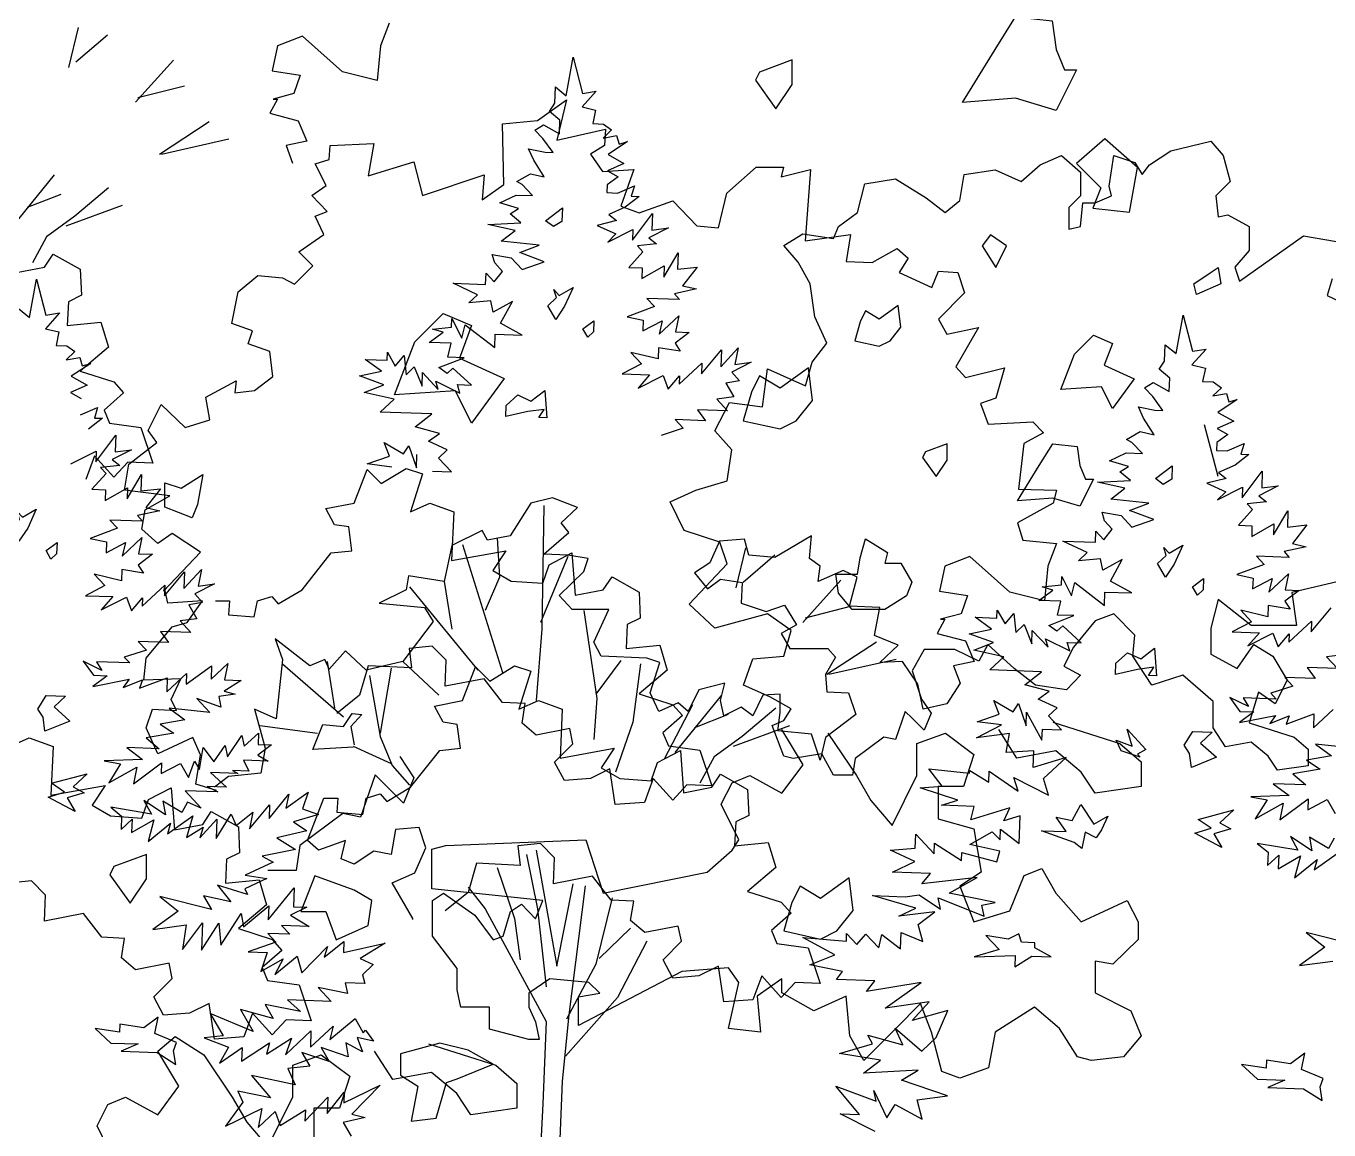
# Model space of a CAD drawing. Header units: inches. Extents: x 11.9 to 85.3, y 21.1 to 37.4.
# Drawn here: x 48.074 to 48.644, y 22.106 to 22.589 of the extents above; entities that cross this region are included whole.
import ezdxf

# ---------------------------------------------------------------- set-up
doc = ezdxf.new("R2010")
doc.units = ezdxf.units.IN
doc.header["$MEASUREMENT"] = 0
doc.layers.add('CAY', color=94, linetype='Continuous')
doc.layers.add('CAY-3', color=61, linetype='Continuous')

# ---------------------------------------------------------------- blocks, each defined once
blk = doc.blocks.new('A$C76451831')
at = {"layer": 'CAY'}
for p, q in [((5943, 1269.4), (5949.7, 1306.8)), ((5949.7, 1306.8), (5958.9, 1271.5)), ((5931.9, 1262.1), (5932.4, 1277.9)), ((5932.4, 1277.9), (5943, 1269.4)), ((5972.1, 1273.8), (5958.5, 1258.4)), ((5958.9, 1271.5), (5972.1, 1273.8)), ((5926.6, 1254.1), (5931.9, 1262.1)), ((5958.5, 1258.4), (5971.5, 1255.2)), ((5971.5, 1255.2), (5968.8, 1242.2)), ((5936.7, 1245.6), (5926.6, 1254.1)), ((5936.3, 1232.4), (5936.7, 1245.6)), ((5912.4, 1236), (5920.7, 1241.1)), ((5920.2, 1227.6), (5912.4, 1236)), ((5920.7, 1241.1), (5936.3, 1232.4)), ((5968.8, 1242.2), (5979.2, 1241.8)), ((5987.1, 1236.1), (5978.7, 1228.2)), ((5978.7, 1228.2), (5991.9, 1230.5)), ((5979.2, 1241.8), (5987.1, 1236.1)), ((5991.9, 1230.5), (5994.4, 1222.3)), ((5906.3, 1217.6), (5922.5, 1214.3)), ((5911.3, 1206.6), (5906.3, 1217.6)), ((5930.2, 1214.1), (5920.2, 1227.6)), ((6002.6, 1224.7), (5983.6, 1212.2)), ((5994.4, 1222.3), (6002.6, 1224.7)), ((5921.6, 1190.3), (5911.3, 1206.6)), ((5922.5, 1214.3), (5930.2, 1214.1)), ((5983.6, 1212.2), (5999.1, 1203.5)), ((5894.8, 1185.8), (5908.2, 1193.5)), ((5908.2, 1193.5), (5921.6, 1190.3)), ((5999.1, 1203.5), (5983, 1196.4)), ((5983, 1196.4), (5993.3, 1190.6)), ((5900.1, 1182.9), (5894.8, 1185.8)), ((5910.1, 1172.2), (5900.1, 1182.9)), ((5982.6, 1182.8), (5982.3, 1175.1)), ((5993.3, 1190.6), (5982.6, 1182.8)), ((5992.7, 1174.7), (6009.3, 1181.8)), ((6009.3, 1181.8), (6006.2, 1171.5)), ((5878.2, 1165.1), (5894.3, 1172.7)), ((5894.3, 1172.7), (5910.1, 1172.2)), ((5982.3, 1175.1), (5992.7, 1174.7)), ((6013.9, 1171.3), (6000.4, 1160.8)), ((6006.2, 1171.5), (6013.9, 1171.3)), ((5896.6, 1159.5), (5878.2, 1165.1)), ((5888.2, 1154.3), (5896.6, 1159.5)), ((5898.8, 1145.8), (5888.2, 1154.3)), ((6000.4, 1160.8), (5984.3, 1153.7)), ((6007.4, 1128.9), (6026.9, 1154.9)), ((6026.9, 1154.9), (6026.3, 1138.6)), ((5866.6, 1144.2), (5898.8, 1145.8)), ((5893.1, 1138.3), (5866.6, 1144.2)), ((5991.8, 1148), (5973, 1143.2)), ((5973, 1143.2), (5991.3, 1134.9)), ((5984.3, 1153.7), (5991.8, 1148)), ((5879.6, 1127.9), (5893.1, 1138.3)), ((5983.3, 1127), (6007.8, 1139.3)), ((5991.3, 1134.9), (5983.3, 1127)), ((6007.8, 1139.3), (6007.4, 1128.9)), ((6042.3, 1140.8), (6023.3, 1131)), ((6023.3, 1131), (6030.9, 1125.3)), ((6026.3, 1138.6), (6042.3, 1140.8)), ((5916.6, 1123.9), (5879.6, 1127.9)), ((5897.8, 1116.8), (5916.6, 1123.9)), ((5921.5, 1107.8), (5897.8, 1116.8)), ((6017.4, 1117.6), (6003.8, 1102.2)), ((6030.9, 1125.3), (6012.2, 1123.3)), ((6012.2, 1123.3), (6017.4, 1117.6)), ((6037.9, 1092.9), (6051.8, 1116.4)), ((6051.8, 1116.4), (6051.3, 1100.6)), ((5435.2, 1102.7), (5443.6, 1115.3)), ((5443.6, 1115.3), (5470, 1100.6)), ((5871, 1115), (5889.4, 1111.7)), ((5873.4, 1106.8), (5871, 1115)), ((5880.8, 1098.4), (5873.4, 1106.8)), ((5889.4, 1111.7), (5899.9, 1100.4)), ((5899.9, 1100.4), (5921.5, 1107.8)), ((6016.5, 1091.4), (6038.3, 1103.8)), ((6038.3, 1103.8), (6037.9, 1092.9)), ((5407.8, 1097.4), (5435.2, 1102.7)), ((5420.6, 1053.6), (5427.3, 1091)), ((5427.3, 1091), (5436.5, 1055.8)), ((5470, 1100.6), (5471.1, 1075.2)), ((5864.5, 1085.8), (5864.9, 1096.7)), ((5864.9, 1096.7), (5872.8, 1088.2)), ((5872.8, 1088.2), (5880.8, 1098.4)), ((6003.8, 1102.2), (6016.9, 1101.8)), ((6016.9, 1101.8), (6016.5, 1091.4)), ((6051.3, 1100.6), (6070.4, 1102.6)), ((6070.4, 1102.6), (6056.2, 1084.5)), ((5856.5, 1075.7), (5832.8, 1086.9)), ((5832.8, 1086.9), (5864.5, 1085.8)), ((6069.6, 1081.4), (6048.2, 1076.7)), ((6056.2, 1084.5), (6069.6, 1081.4)), ((5458.4, 1068.9), (5457.3, 1045.7)), ((5471.1, 1075.2), (5458.4, 1068.9)), ((5848, 1067.8), (5856.5, 1075.7)), ((5869.4, 1069.8), (5848, 1067.8)), ((5871.7, 1058.8), (5869.4, 1069.8)), ((5890.7, 1069), (5871.7, 1058.8)), ((5879.1, 1048.1), (5890.7, 1069)), ((6053, 1071.1), (6021.3, 1072.2)), ((6021.3, 1072.2), (6028.7, 1064.2)), ((6048.2, 1076.7), (6053, 1071.1)), ((5410, 1062.2), (5420.6, 1053.6)), ((5449.8, 1058.1), (5436.1, 1042.7)), ((5436.5, 1055.8), (5449.8, 1058.1)), ((5831.4, 1044.3), (5831.6, 1052.5)), ((5831.6, 1052.5), (5841.4, 1033.6)), ((6028.7, 1064.2), (6002.1, 1054.3)), ((6002.1, 1054.3), (6017.8, 1051)), ((6033.2, 1037.3), (6052.4, 1055.2)), ((6052.4, 1055.2), (6049.1, 1039.5)), ((5436.1, 1042.7), (5449.1, 1039.5)), ((5457.3, 1045.7), (5490, 1048.9)), ((5490, 1048.9), (5497.4, 1024.6)), ((5812.7, 1042.3), (5831.4, 1044.3)), ((5823, 1039.2), (5812.7, 1042.3)), ((5841.4, 1033.6), (5844.6, 1046.6)), ((5844.6, 1046.6), (5873.3, 1024.3)), ((5900, 1036.5), (5879.1, 1048.1)), ((6017.8, 1051), (6017.5, 1040.6)), ((6017.5, 1040.6), (6036.4, 1050.3)), ((6036.4, 1050.3), (6033.2, 1037.3)), ((5449.1, 1039.5), (5446.4, 1026.4)), ((5809.5, 1029.2), (5823, 1039.2)), ((5830.8, 1028.5), (5809.5, 1029.2)), ((5827.6, 1015), (5830.8, 1028.5)), ((5873.3, 1024.3), (5873.7, 1037.4)), ((5873.7, 1037.4), (5900, 1036.5)), ((6062.7, 1039), (6048.8, 1028.6)), ((6048.8, 1028.6), (6053.9, 1020.7)), ((6049.1, 1039.5), (6062.7, 1039)), ((5446.4, 1026.4), (5456.8, 1026.1)), ((5464.8, 1020.4), (5456.3, 1012.5)), ((5456.3, 1012.5), (5469.5, 1014.7)), ((5456.8, 1026.1), (5464.8, 1020.4)), ((5469.5, 1014.7), (5472, 1006.5)), ((5497.4, 1024.6), (5470, 1001.4)), ((5768.6, 1012.1), (5768.9, 1019.8)), ((5768.9, 1019.8), (5776.6, 1006.4)), ((5776.6, 1006.4), (5785.1, 1016.5)), ((5785.1, 1016.5), (5787.1, 997.8)), ((5819.1, 1004.9), (5843.5, 1014.5)), ((5843.5, 1014.5), (5827.6, 1015)), ((6005.9, 1019.7), (6016.3, 1008.4)), ((6032.4, 1013.3), (6005.9, 1019.7)), ((6032.8, 1024.2), (6032.4, 1013.3)), ((6053.9, 1020.7), (6032.8, 1024.2)), ((6074.5, 998.7), (6093.9, 1022)), ((6093.3, 1005.7), (6110.2, 1024.2)), ((6093.9, 1022), (6093.3, 1005.7)), ((6110.2, 1024.2), (6107, 1008)), ((5480.2, 1008.9), (5461.2, 996.5)), ((5472, 1006.5), (5480.2, 1008.9)), ((5747.3, 1012.8), (5768.6, 1012.1)), ((5763.2, 1001.4), (5747.3, 1012.8)), ((5787.1, 997.8), (5795.1, 1005.7)), ((5795.1, 1005.7), (5802.6, 986.9)), ((5827.1, 999.2), (5819.1, 1004.9)), ((5832.7, 1004.4), (5827.1, 999.2)), ((5850.7, 987.9), (5832.7, 1004.4)), ((6016.3, 1008.4), (5997.4, 998.7)), ((6052.8, 988.6), (6074.8, 1009.1)), ((6074.8, 1009.1), (6074.5, 998.7)), ((6122.9, 1010.1), (6104, 1000.4)), ((6107, 1008), (6122.9, 1010.1)), ((5461.2, 996.5), (5476.8, 987.8)), ((5470, 1001.4), (5502.7, 990.9)), ((5502.7, 990.9), (5512.2, 980.3)), ((5741.8, 996.7), (5763.2, 1001.4)), ((5765.5, 988.2), (5741.8, 996.7)), ((5802.6, 986.9), (5803.1, 1000)), ((5803.1, 1000), (5818.4, 983.6)), ((5818.4, 983.6), (5815.9, 991.8)), ((5815.9, 991.8), (5839.5, 980.1)), ((5997.4, 998.7), (6024.1, 997.7)), ((6024.1, 997.7), (6012.8, 985)), ((6012.8, 985), (6037.3, 997.3)), ((6037.3, 997.3), (6042.2, 983.9)), ((6042.2, 983.9), (6053.1, 996.7)), ((6053.1, 996.7), (6052.8, 988.6)), ((6111.4, 992), (6098.2, 989.7)), ((6098.2, 989.7), (6105.9, 976.3)), ((6104, 1000.4), (6111.4, 992)), ((5476.8, 987.8), (5460.6, 980.6)), ((5460.6, 980.6), (5470.9, 974.8)), ((5512.2, 980.3), (5493.2, 963.4)), ((5746.2, 980.7), (5765.5, 988.2)), ((5775.4, 974.2), (5746.2, 980.7)), ((5839.5, 980.1), (5837.1, 988.4)), ((5837.1, 988.4), (5850.7, 987.9)), ((6105.9, 976.3), (6089.5, 974.1)), ((5470.3, 959), (5486.9, 966.1)), ((5486.9, 966.1), (5483.8, 955.8)), ((5761.9, 961.5), (5775.4, 974.2)), ((6070.5, 963.9), (6078.3, 953.2)), ((6099.9, 962.9), (6070.5, 963.9)), ((6089.5, 974.1), (6099.9, 962.9)), ((5491.5, 955.5), (5478, 945.1)), ((5483.8, 955.8), (5491.5, 955.5)), ((5493.2, 963.4), (5498.5, 950.8)), ((5812.1, 959.8), (5761.9, 961.5)), ((5795.8, 947.2), (5812.1, 959.8)), ((6078.3, 953.2), (6048.9, 954.2)), ((6048.9, 954.2), (6056.8, 945.8)), ((5485, 913.1), (5504.5, 939.2)), ((5498.5, 950.8), (5529.1, 946.6)), ((5504.5, 939.2), (5503.9, 922.9)), ((5529.1, 946.6), (5540.7, 911.8)), ((5819.6, 940.9), (5795.8, 947.2)), ((5808.9, 933.2), (5819.6, 940.9)), ((6056.8, 945.8), (6035.2, 938.9)), ((5770.8, 918.6), (5765.8, 931.9)), ((5765.8, 931.9), (5784.4, 920.9)), ((5784.4, 920.9), (5789.7, 928.8)), ((5789.7, 928.8), (5797.1, 907.3)), ((5827.2, 924.8), (5808.9, 933.2)), ((5460.9, 911.2), (5485.4, 923.5)), ((5483.7, 919.1), (5475.3, 895.9)), ((5502.7, 898.1), (5483.7, 919.1)), ((5485.4, 923.5), (5485, 913.1)), ((5519.9, 925), (5501, 915.3)), ((5501, 915.3), (5508.5, 909.6)), ((5503.9, 922.9), (5519.9, 925)), ((5749.2, 911.2), (5770.8, 918.6)), ((5797.1, 907.3), (5797.6, 920.4)), ((5818.7, 916.9), (5827.2, 924.8)), ((5831.4, 903.4), (5818.7, 916.9)), ((5495.1, 901.9), (5481.4, 886.5)), ((5508.5, 909.6), (5489.8, 907.5)), ((5489.8, 907.5), (5495.1, 901.9)), ((5516.4, 912.8), (5502.7, 898.1)), ((5515.5, 877.1), (5529.5, 900.7)), ((5540.7, 911.8), (5516.4, 912.8)), ((5529.5, 900.7), (5528.9, 884.8)), ((5773.1, 908.1), (5749.2, 911.2)), ((5812.9, 904), (5831.4, 903.4)), ((5494.1, 875.6), (5515.9, 888)), ((5515.9, 888), (5515.5, 877.1)), ((5481.4, 886.5), (5494.5, 886)), ((5494.5, 886), (5494.1, 875.6)), ((5528.9, 884.8), (5548, 886.9)), ((5548, 886.9), (5533.8, 868.8)), ((5547.3, 865.6), (5525.8, 860.9)), ((5533.8, 868.8), (5547.3, 865.6)), ((5498.9, 856.4), (5506.3, 848.5)), ((5530.6, 855.3), (5498.9, 856.4)), ((5525.8, 860.9), (5530.6, 855.3)), ((5506.3, 848.5), (5479.7, 838.5)), ((5479.7, 838.5), (5495.4, 835.2)), ((5510.8, 821.5), (5530, 839.5)), ((5530, 839.5), (5526.8, 823.7)), ((5495.4, 835.2), (5495.1, 824.8)), ((5495.1, 824.8), (5514, 834.6)), ((5514, 834.6), (5510.8, 821.5)), ((5540.3, 823.2), (5526.4, 812.8)), ((5526.4, 812.8), (5531.5, 805)), ((5526.8, 823.7), (5540.3, 823.2)), ((5510, 797.5), (5483.5, 803.9)), ((5483.5, 803.9), (5494, 792.7)), ((5510.4, 808.4), (5510, 797.5)), ((5531.5, 805), (5510.4, 808.4)), ((5552.1, 782.9), (5571.5, 806.3)), ((5570.9, 790), (5587.9, 808.4)), ((5571.5, 806.3), (5570.9, 790)), ((5587.9, 808.4), (5584.6, 792.2)), ((5494, 792.7), (5475, 782.9)), ((5530.4, 772.8), (5552.4, 793.3)), ((5552.4, 793.3), (5552.1, 782.9)), ((5600.5, 794.4), (5581.6, 784.6)), ((5584.6, 792.2), (5600.5, 794.4)), ((5475, 782.9), (5501.7, 782)), ((5501.7, 782), (5490.4, 769.2)), ((5490.4, 769.2), (5514.9, 781.5)), ((5514.9, 781.5), (5519.8, 768.2)), ((5519.8, 768.2), (5530.7, 781)), ((5530.7, 781), (5530.4, 772.8)), ((5589, 776.2), (5575.8, 773.9)), ((5575.8, 773.9), (5583.5, 760.5)), ((5581.6, 784.6), (5589, 776.2)), ((5577.6, 747.1), (5548.1, 748.2)), ((5548.1, 748.2), (5555.9, 737.5)), ((5583.5, 760.5), (5567.1, 758.4)), ((5567.1, 758.4), (5577.6, 747.1)), ((5526.5, 738.5), (5534.4, 730.1)), ((5555.9, 737.5), (5526.5, 738.5)), ((5534.4, 730.1), (5512.8, 723.1)), ((5512.8, 723.1), (5518.1, 717.5)), ((5472.8, 719.1), (5482.8, 705.6)), ((5491.1, 710.3), (5472.8, 719.1)), ((5518.1, 717.5), (5485.9, 718.6)), ((5485.9, 718.6), (5491.1, 710.3)), ((5573.1, 697), (5597.7, 714.7)), ((5597.3, 701.6), (5613.7, 716.9)), ((5597.7, 714.7), (5597.3, 701.6)), ((5613.7, 716.9), (5610.4, 701.1)), ((5496.3, 705.1), (5482.4, 694.7)), ((5482.4, 694.7), (5517.5, 701.6)), ((5482.8, 705.6), (5496.3, 705.1)), ((5517.5, 701.6), (5511.8, 693.7)), ((5511.8, 693.7), (5530.6, 701.2)), ((5527.6, 693.1), (5554.7, 703.1)), ((5530.6, 701.2), (5527.6, 693.1)), ((5554.2, 689.5), (5573.5, 707.4)), ((5554.7, 703.1), (5554.2, 689.5)), ((5573.5, 707.4), (5573.1, 697)), ((5626.7, 700.5), (5610, 690.2)), ((5610.4, 701.1), (5626.7, 700.5)), ((5620.8, 687.1), (5604.8, 685)), ((5604.8, 685), (5606.7, 674.5)), ((5610, 690.2), (5620.8, 687.1)), ((5596.1, 669.4), (5556.4, 673.5)), ((5556.4, 673.5), (5571.9, 662.1)), ((5606.7, 674.5), (5583.5, 683)), ((5583.5, 683), (5596.1, 669.4)), ((5571.9, 662.1), (5547.7, 658)), ((5561, 649.3), (5534.1, 644.8)), ((5547.7, 658), (5561, 649.3)), ((5613.2, 626.2), (5627.1, 647)), ((5627.1, 647), (5629.4, 636.5)), ((5629.4, 636.5), (5643.5, 649.2)), ((5643.5, 649.2), (5643.1, 638.3)), ((5515.2, 635.1), (5530.7, 623.7)), ((5546.9, 634), (5515.2, 635.1)), ((5534.1, 644.8), (5546.9, 634)), ((5586.1, 614), (5589.5, 635.2)), ((5589.5, 635.2), (5599.9, 621.2)), ((5599.9, 621.2), (5610.9, 637.2)), ((5610.9, 637.2), (5613.2, 626.2)), ((5656.2, 637.9), (5642.7, 627.9)), ((5643.1, 638.3), (5656.2, 637.9)), ((5530.7, 623.7), (5493.4, 622.2)), ((5493.4, 622.2), (5509.2, 619.4)), ((5575.4, 606.2), (5581.3, 621.9)), ((5581.3, 621.9), (5586.1, 614)), ((5629, 622.9), (5634, 612.3)), ((5652.9, 622.1), (5629, 622.9)), ((5642.7, 627.9), (5652.9, 622.1)), ((5509.2, 619.4), (5497.7, 600.8)), ((5497.7, 600.8), (5525, 616.1)), ((5521.7, 599.9), (5549.1, 620.3)), ((5525, 616.1), (5521.7, 599.9)), ((5549.1, 620.3), (5548.8, 609.9)), ((5548.8, 609.9), (5567.7, 619.6)), ((5567.7, 619.6), (5575.4, 606.2)), ((5596.8, 610.9), (5612.2, 596.8)), ((5623.5, 610), (5596.8, 610.9)), ((5618.2, 612.9), (5623.5, 610)), ((5634, 612.3), (5618.2, 612.9)), ((5612.2, 596.8), (5593.6, 597.4)), ((5593.6, 597.4), (5603.9, 592.1)), ((5552.8, 569.8), (5532, 583.7)), ((5532, 583.7), (5539.2, 570.3)), ((5603.9, 592.1), (5572.2, 593.2)), ((5572.2, 593.2), (5587.5, 576.3)), ((5653.7, 566.3), (5673.1, 589.7)), ((5669.9, 576.2), (5691.8, 591.7)), ((5673.1, 589.7), (5669.9, 576.2)), ((5691.8, 591.7), (5686.2, 575.6)), ((5499.6, 577.1), (5510.2, 568.6)), ((5539.2, 570.3), (5499.6, 577.1)), ((5568.7, 572), (5550.5, 583.1)), ((5550.5, 583.1), (5552.8, 569.8)), ((5574.5, 582.2), (5568.7, 572)), ((5587.5, 576.3), (5574.5, 582.2)), ((5621.8, 559.3), (5638.1, 572.3)), ((5634.8, 556.1), (5654.2, 579.4)), ((5638.1, 572.3), (5634.8, 556.1)), ((5654.2, 579.4), (5653.7, 566.3)), ((5686.2, 575.6), (5701.9, 570.1)), ((5510.2, 568.6), (5509.7, 555.5)), ((5509.7, 555.5), (5520.5, 565.5)), ((5520.5, 565.5), (5520, 552.4)), ((5520, 552.4), (5541.7, 564.8)), ((5541.7, 564.8), (5536, 543.7)), ((5536, 543.7), (5557.9, 561.5)), ((5554.9, 551.2), (5579.5, 568.9)), ((5557.9, 561.5), (5554.9, 551.2)), ((5579.5, 568.9), (5573.3, 547.8)), ((5586.4, 547.4), (5602.9, 565.4)), ((5602.3, 546.8), (5616.7, 570.3)), ((5602.9, 565.4), (5602.3, 546.8)), ((5616.7, 570.3), (5621.8, 559.3)), ((5701.9, 570.1), (5677.6, 562.8)), ((5677.6, 562.8), (5690.5, 554.2)), ((5573.3, 547.8), (5589.5, 557.7)), ((5589.5, 557.7), (5586.4, 547.4)), ((5690.5, 554.2), (5661.2, 547.5)), ((5661.2, 547.5), (5679.4, 536)), ((5679.4, 536), (5647, 529.4)), ((5683.6, 539.8), (5680.1, 515.6)), ((5657.7, 523.6), (5630.5, 510.9)), ((5647, 529.4), (5657.7, 523.6)), ((5651.7, 507.9), (5630, 497.8)), ((5630.5, 510.9), (5651.7, 507.9)), ((5680.1, 515.6), (5652.4, 515.6)), ((5632.6, 492.3), (5603.4, 501.4)), ((5603.4, 501.4), (5616.4, 485.1)), ((5630, 497.8), (5632.6, 492.3)), ((5653, 467.5), (5678.1, 498.8)), ((5678.1, 498.8), (5677.5, 480.3)), ((5597.6, 477.6), (5547.3, 490.2)), ((5547.3, 490.2), (5565.4, 476)), ((5589.9, 491), (5597.6, 477.6)), ((5616.4, 485.1), (5589.9, 491)), ((5565.4, 476), (5540.7, 458.3)), ((5606.8, 442.8), (5626.5, 473.9)), ((5626.5, 473.9), (5628.7, 460.7)), ((5628.7, 460.7), (5653.5, 481.1)), ((5653.5, 481.1), (5653, 467.5)), ((5690.6, 479.8), (5674.5, 472.2)), ((5674.5, 472.2), (5692.6, 461.1)), ((5677.5, 480.3), (5690.6, 479.8)), ((5540.7, 458.3), (5573.1, 462.6)), ((5569.5, 438.7), (5589, 464.8)), ((5573.1, 462.6), (5569.5, 438.7)), ((5589, 464.8), (5588.1, 438)), ((5588.1, 438), (5604.8, 464.2)), ((5604.8, 464.2), (5606.8, 442.8)), ((5665.9, 462.1), (5673.8, 453.6)), ((5692.6, 461.1), (5665.9, 462.1)), ((5660.4, 445.9), (5633.3, 436.5)), ((5652.5, 454.4), (5660.4, 445.9)), ((5673.8, 453.6), (5652.5, 454.4)), ((5707.5, 431.2), (5726.6, 446.4)), ((5726.6, 446.4), (5726.2, 435.9)), ((5726.2, 435.9), (5766.8, 445)), ((5766.8, 445), (5742.3, 429.9)), ((5633.3, 436.5), (5651.9, 435.8)), ((5651.9, 435.8), (5645.8, 417.4)), ((5659.3, 414.3), (5681.2, 432.1)), ((5681.2, 432.1), (5685.6, 416.1)), ((5685.6, 416.1), (5710.5, 441.5)), ((5710.5, 441.5), (5707.5, 431.2)), ((5645.8, 417.4), (5667.5, 429.8)), ((5667.5, 429.8), (5659.3, 414.3)), ((5742.3, 429.9), (5755.2, 424.1)), ((5755.2, 424.1), (5744.5, 414)), ((5746.9, 405.8), (5727.9, 406.4)), ((5727.9, 406.4), (5730.2, 395.9)), ((5744.5, 414), (5746.9, 405.8)), ((5701.4, 401.9), (5714.1, 388.3)), ((5730.2, 395.9), (5701.4, 401.9)), ((5625.9, 380.5), (5638.3, 358.8)), ((5657.8, 371.7), (5625.9, 380.5)), ((5650.1, 385.1), (5657.8, 371.7)), ((5684.3, 378.5), (5650.1, 385.1)), ((5714.1, 388.3), (5671.6, 389.8)), ((5671.6, 389.8), (5684.3, 378.5)), ((5596.3, 376.6), (5609.2, 354.8)), ((5638.3, 358.8), (5596.3, 376.6)), ((5712.8, 351.2), (5737.6, 371.6)), ((5737.6, 371.6), (5745.2, 357.8)), ((5669.7, 336.4), (5694.5, 359.5)), ((5694, 343.7), (5716, 364.2)), ((5694.5, 359.5), (5694, 343.7)), ((5716, 364.2), (5712.8, 351.2)), ((5745.2, 357.8), (5747.6, 360.4)), ((5747.6, 360.4), (5755.4, 349.7)), ((5609.2, 354.8), (5590.5, 352.7)), ((5590.5, 352.7), (5614.2, 343.7)), ((5614.2, 343.7), (5605.5, 328.2)), ((5605.5, 328.2), (5627.4, 343.3)), ((5626.9, 330.2), (5654.2, 347.8)), ((5627.4, 343.3), (5626.9, 330.2)), ((5651.2, 337), (5675.7, 352.5)), ((5654.2, 347.8), (5651.2, 337)), ((5675.7, 352.5), (5669.7, 336.4)), ((5730.8, 334.2), (5704.4, 343.3)), ((5704.4, 343.3), (5712.1, 329.9)), ((5744.6, 339.2), (5728.6, 347.9)), ((5728.6, 347.9), (5730.8, 334.2)), ((5755.4, 349.7), (5739.6, 353)), ((5739.6, 353), (5744.6, 339.2)), ((5712.1, 329.9), (5685.6, 338.5)), ((5685.6, 338.5), (5693.3, 325.1)), ((5693.3, 325.1), (5672, 323.1)), ((5672, 323.1), (5679.1, 307)), ((5636.8, 316.2), (5655.1, 294.3)), ((5679.1, 307), (5636.8, 316.2)), ((5726.5, 289.5), (5762, 306.9)), ((5762, 306.9), (5734.3, 278.4)), ((5623.2, 300.8), (5628.2, 290.2)), ((5655.1, 294.3), (5623.2, 300.8)), ((5688.7, 271.8), (5710.9, 295)), ((5710.3, 279.2), (5726.9, 299.9)), ((5710.9, 295), (5710.3, 279.2)), ((5726.9, 299.9), (5726.5, 289.5)), ((5628.2, 290.2), (5611.5, 266.8)), ((5611.5, 266.8), (5646.6, 284.1)), ((5646.6, 284.1), (5643.2, 265.7)), ((5643.2, 265.7), (5659.6, 281)), ((5659.6, 281), (5664.6, 267.6)), ((5664.6, 267.6), (5689.1, 282.7)), ((5689.1, 282.7), (5688.7, 271.8)), ((5747.3, 275.2), (5725.9, 270.5)), ((5725.9, 270.5), (5733.6, 257.1)), ((5734.3, 278.4), (5747.3, 275.2))]:
    blk.add_line(p, q, dxfattribs=at)
for points in [[(5770.6, 1340), (5762.2, 1317.8), (5759, 1284.1), (5725.2, 1292.5), (5686.2, 1327.3), (5662, 1317.8), (5656.7, 1293.6), (5684.1, 1289.3), (5677.8, 1271.4), (5657.7, 1266.1), (5662, 1266.1), (5654.6, 1252.4), (5682, 1245), (5690.4, 1225), (5670.4, 1220.8), (5676.7, 1203.9)], [(530, 749.3), (509.9, 755.6), (514.2, 784.1), (506.8, 800.9), (473, 785.1), (461.4, 810.4), (467.7, 828.4), (490.9, 827.3), (485.7, 837.9), (495.2, 857.9), (459.3, 856.8), (461.4, 877.9), (486.7, 908.5), (501.5, 912.7), (516.3, 933.8), (482.5, 931.7), (479.3, 946.5), (478.3, 943.3), (514.2, 981.3), (486.7, 999.2), (473, 989.7), (457.2, 1003.4), (460.4, 1022.4), (484.6, 1036.1), (440.3, 1041.4), (444.5, 1066.7), (472, 1087.8), (463.5, 1099.4), (476.2, 1124.7), (499.4, 1102.6), (523.6, 1110), (519.4, 1132.1), (549, 1147.9), (547.9, 1136.3), (566.9, 1138.4), (584.8, 1152.1), (581.7, 1176.4), (560.6, 1183.8), (564.8, 1196.4), (544.7, 1203.8), (551.1, 1234.4), (570.1, 1250.2), (594.3, 1248.1), (605.9, 1241.8), (623.8, 1259.7), (610.1, 1273.4), (634.4, 1290.3), (625.9, 1308.2), (637.6, 1312.5), (622.8, 1328.3), (636.5, 1337.8), (625.9, 1358.9), (639.7, 1363.1), (640.7, 1376.8), (682.9, 1378.9), (677.6, 1347.3), (721.9, 1361), (730.4, 1328.3), (790.5, 1348.3), (788.4, 1324.1), (809.5, 1338.8), (808.4, 1397.9), (842.2, 1401.1), (870.6, 1421.1), (861.1, 1382.1), (908.6, 1392.6), (907.6, 1376.8), (893.8, 1368.4), (905.4, 1351.5), (936, 1353.6), (923.4, 1317.7), (941.3, 1311.4), (974, 1323), (997.2, 1298.7), (1018.3, 1296.6), (1026.7, 1330.4), (1055.2, 1355.7), (1081.6, 1355.7), (1079.5, 1346.2), (1107.9, 1353.6), (1102.7, 1284), (1147, 1290.3), (1142.7, 1263.9), (1168.1, 1262.9), (1192.3, 1276.6), (1202.9, 1267.1), (1194.4, 1253.4), (1226.1, 1238.6), (1232.4, 1254.5), (1251.4, 1253.4), (1257.7, 1233.4), (1232.4, 1208), (1240.8, 1193.3), (1271.4, 1199.6), (1249.3, 1161.6), (1258.8, 1151.1), (1296.7, 1160.6), (1288.3, 1131.1), (1273.5, 1125.8), (1280.9, 1105.7), (1324.2, 1107.9), (1334.7, 1097.3), (1315.7, 1086.8), (1310.4, 1042.5), (1347.4, 1041.4), (1344.2, 1028.7), (1309.4, 1009.8), (1314.7, 992.9), (1347.4, 989.7), (1338.9, 967.6), (1335.8, 933.8), (1302, 942.3), (1263, 977.1), (1238.7, 967.6), (1233.4, 943.3), (1260.9, 939.1), (1254.5, 921.2), (1234.5, 915.9), (1238.7, 915.9), (1231.3, 902.2), (1258.8, 894.8), (1267.2, 874.8), (1247.2, 870.5), (1253.5, 853.7)], [(5467.9, 1335.7), (5458.4, 1296.7)], [(5496.4, 1328.4), (5465.8, 1302)], [(5560.7, 1304.1), (5523.8, 1263)], [(5571.3, 1278.8), (5525.9, 1267.2)], [(5595.5, 1244), (5547, 1212.3)], [(5614.5, 1227.1), (5549.1, 1212.3)], [(1170.8, 417.6), (1137, 434.6), (1155.6, 434), (1132.5, 461.5), (1171.9, 447), (1169.5, 457.5), (1182.2, 430.8), (1190.3, 443.7), (1216.6, 429.6), (1211.8, 448.3), (1241.4, 452.3), (1196.6, 467.5), (1212.8, 477.3), (1159.7, 474.2), (1176, 486.8), (1136.3, 493.6), (1168.4, 502.9), (1163.7, 511.2), (1197.8, 501.9), (1190.2, 518), (1216.2, 495.8), (1230.2, 508.9), (1241.6, 535.3), (1206.8, 525.6), (1223.3, 543.6), (1180.5, 537.4), (1215.8, 562.4), (1162.5, 553.9), (1170.5, 564), (1133.4, 565.3), (1139.1, 573.3), (1107.2, 579.8), (1131.5, 589.4), (1100.4, 606.4), (1142.9, 602.6), (1143.1, 610.3), (1153.2, 599.5), (1161.7, 609.7), (1174.4, 596.1), (1177.5, 609.1), (1195.6, 595.3), (1196.2, 611.2), (1217.2, 602.3), (1212.8, 618.8), (1229.1, 631.3), (1194, 627.1), (1210.6, 634.7), (1168.4, 647.1), (1200.1, 646), (1213.8, 647.7), (1234.6, 633.9), (1232.3, 644.8), (1276.9, 627), (1274.6, 637.9), (1287.8, 640.2), (1242.8, 649.4), (1270.1, 664.8), (1216.4, 658.5), (1224.9, 668.7), (1187.8, 670), (1209.5, 680.1), (1185.8, 691.3), (1209.9, 693.2), (1210.4, 706.8), (1228.3, 687.6), (1228.7, 698), (1254.8, 681.2), (1255.1, 688.9), (1289.2, 680), (1292.3, 690.3), (1263.1, 696.8), (1284.8, 709.2), (1292.7, 701.2), (1293, 711.6), (1311.1, 697.8), (1312.1, 724.6), (1296, 719.7), (1301.9, 732.6), (1263.9, 720.8), (1267.1, 733.8), (1235.4, 734.9), (1251.4, 739.8), (1214.7, 752), (1236, 753.5), (1223, 770.3), (1262.8, 766.2), (1262.9, 768.9), (1281.5, 757.4), (1281.9, 768.2), (1310.2, 748.6), (1305.7, 761.9), (1339.5, 744.9), (1334.6, 760.9), (1356.7, 781.5), (1324.6, 771.7), (1325.2, 788), (1298.4, 786.2), (1301.7, 804.7), (1269.4, 800.4), (1293.9, 813.1), (1270, 816.2), (1291.5, 823.6), (1286.5, 837), (1305.2, 825.9), (1310.4, 833.9), (1317.9, 812.3), (1318.3, 825.4), (1333.2, 798.2), (1333.6, 809), (1352.2, 808.4), (1339.5, 822), (1347.9, 829.8), (1329.6, 838.2), (1340.3, 846), (1316.5, 852.2), (1332.8, 864.8), (1282.6, 866.6), (1296.2, 879.2), (1266.9, 885.7), (1286.2, 893.2), (1262.5, 901.7), (1284, 906.4), (1268.1, 917.8), (1289.3, 917.1), (1289.6, 924.8), (1297.3, 911.4), (1305.8, 921.5), (1307.9, 902.9), (1315.9, 910.7), (1323.4, 891.9), (1323.8, 905), (1339.1, 888.6), (1336.7, 896.9), (1360.3, 885.2), (1357.8, 893.4), (1371.4, 892.9), (1353.4, 909.4), (1347.8, 904.2), (1339.8, 909.9), (1364.2, 919.5), (1348.4, 920), (1351.5, 933.5), (1330.3, 934.3), (1343.8, 944.2), (1333.4, 947.3), (1352.1, 949.4), (1352.4, 957.5), (1362.1, 938.6), (1365.3, 951.6), (1394, 929.3), (1394.4, 942.4), (1420.7, 941.5), (1399.8, 953.1), (1411.4, 974), (1392.5, 963.8), (1390.1, 974.8), (1368.8, 972.8), (1377.2, 980.7), (1353.6, 991.9), (1385.3, 990.8), (1385.6, 1001.7), (1393.5, 993.3), (1401.6, 1003.4), (1394.2, 1011.8), (1391.7, 1020.1), (1410.2, 1016.7), (1420.7, 1005.5), (1442.2, 1012.9), (1418.5, 1021.8), (1437.3, 1028.9), (1400.3, 1032.9), (1413.8, 1043.3), (1387.3, 1049.2), (1419.5, 1050.8), (1409, 1059.4), (1417.3, 1064.5), (1398.9, 1070.1), (1415, 1077.7), (1430.9, 1077.2), (1420.8, 1088), (1415.5, 1090.9), (1428.9, 1098.6), (1442.4, 1095.4), (1432.1, 1111.6), (1427, 1122.6), (1443.2, 1119.4), (1450.9, 1119.1), (1441, 1132.6), (1433.1, 1141), (1441.4, 1146.2), (1457, 1137.5), (1457.5, 1150.6), (1447.3, 1159.1), (1452.6, 1167.1), (1453.1, 1182.9), (1463.7, 1174.4), (1470.5, 1211.8), (1479.7, 1176.6), (1492.9, 1178.8), (1479.2, 1163.4), (1492.2, 1160.3), (1489.5, 1147.2), (1499.9, 1146.8), (1507.9, 1141.1), (1499.4, 1133.3), (1512.7, 1135.5), (1515.1, 1127.3), (1523.3, 1129.7), (1504.3, 1117.2), (1519.9, 1108.5), (1503.8, 1101.4), (1514, 1095.6), (1503.3, 1087.8), (1503, 1080.1), (1513.4, 1079.7), (1530, 1086.9), (1526.9, 1076.5), (1534.6, 1076.3), (1521.1, 1065.9), (1505, 1058.7), (1512.5, 1053), (1493.8, 1048.2), (1512, 1039.9), (1504.1, 1032), (1528.5, 1044.3), (1528.1, 1033.9), (1547.6, 1060), (1547.1, 1043.7), (1563, 1045.8), (1544.1, 1036.1), (1551.6, 1030.3), (1532.9, 1028.3), (1538.2, 1022.7), (1524.5, 1007.3), (1537.6, 1006.8), (1537.3, 996.4), (1559, 1008.8), (1558.6, 997.9), (1572.6, 1021.5), (1572, 1005.6), (1591.1, 1007.7), (1576.9, 989.6), (1590.4, 986.4), (1568.9, 981.7), (1573.7, 976.1), (1542, 977.2), (1549.5, 969.2), (1522.8, 959.3), (1538.6, 956), (1538.2, 945.6), (1557.1, 955.4), (1554, 942.3), (1573.2, 960.2), (1569.9, 944.5), (1583.5, 944), (1569.5, 933.6), (1574.7, 925.7), (1553.5, 929.2), (1553.1, 918.3), (1526.6, 924.7), (1537.1, 913.4), (1518.2, 903.7), (1544.9, 902.7), (1533.5, 890), (1558, 902.3), (1563, 889), (1573.8, 901.7), (1573.5, 893.6), (1595.6, 914.1), (1595.2, 903.7), (1614.6, 927.1)], [(1626.6, 881.3), (1610.2, 879.2), (1620.7, 867.9), (1591.3, 868.9), (1599.1, 858.2), (1569.6, 859.3), (1577.5, 850.8), (1556, 843.9), (1561.2, 838.3), (1529.1, 839.4), (1534.2, 831), (1515.9, 839.8), (1525.9, 826.3), (1539.5, 825.9), (1525.5, 815.5), (1560.6, 822.4), (1554.9, 814.4), (1573.8, 821.9), (1570.8, 813.9), (1597.8, 823.8), (1597.4, 810.2), (1616.6, 828.2)], [(1639.3, 790.2), (1599.5, 794.3), (1615, 782.9), (1590.8, 778.7), (1604.1, 770.1), (1577.2, 765.6), (1590, 754.7), (1558.3, 755.8), (1573.8, 744.4), (1536.6, 743), (1552.3, 740.2), (1540.8, 721.6), (1568.1, 736.9), (1564.8, 720.7), (1592.2, 741.1), (1591.9, 730.6), (1610.8, 740.4), (1618.5, 727)], [(1617.6, 703), (1611.9, 692.8), (1593.7, 703.8), (1595.9, 690.6), (1575.1, 704.5), (1582.3, 691.1), (1542.7, 697.9), (1553.3, 689.4), (1552.8, 676.3), (1563.6, 686.3), (1563.1, 673.2), (1584.9, 685.6), (1579.1, 664.5), (1601.1, 682.3), (1598, 672), (1622.6, 689.7)], [(1640.7, 598.4), (1590.4, 611), (1608.5, 596.8), (1583.9, 579.1), (1616.2, 583.4)], [(5444.7, 1192.3), (5399.3, 1136.4)], [(5497.4, 1179.7), (5464.7, 1152.2), (5437.3, 1132.2), (5423.6, 1106.9)], [(5451, 1173.3), (5418.3, 1160.7)], [(5456.3, 1142.7), (5511.1, 1162.8)], [(5963.8, 1034.3), (5959.1, 1042.6), (5969.8, 1050.4), (5969.4, 1039.5), (5963.8, 1034.3)], [(1253.5, 853.7), (1240.8, 833.6), (1217.6, 828.4), (1212.4, 852.6), (1197.6, 874.8), (1175.4, 873.7), (1193.4, 890.6), (1170.2, 900.1), (1175.4, 927.5), (1145.9, 928.6), (1153.3, 957), (1139.6, 963.4), (1115.3, 952.8), (1117.4, 967.6), (1106.9, 975), (1109, 997.1), (1073.1, 976), (1047.8, 978.1), (1043.6, 993.9), (1019.3, 991.8), (1009.9, 970.7), (995.1, 961.2), (1007.7, 945.4), (1020.4, 954.9), (1041.5, 951.8), (1040.4, 931.7), (1064.7, 923.3), (1082.6, 929.6), (1094.2, 910.6), (1079.5, 902.2), (1087.9, 887.4), (1124.8, 887.4), (1132.2, 879), (1122.7, 862.1), (1123.8, 845.2), (1144.9, 844.2), (1152.2, 823.1), (1122.7, 800.9), (1117.4, 778.8), (1109, 804.1), (1076.3, 807.3), (1078.4, 825.2), (1078.4, 843.1), (1061.5, 842.1), (1052, 822), (1040.4, 830.5), (1023.6, 822), (1020.4, 836.8), (1024.6, 853.7), (999.3, 847.3), (988.8, 826.2), (979.3, 834.7), (960.3, 826.2), (951.8, 844.2), (961.3, 873.7), (948.7, 877.9), (904.4, 880), (897, 893.7), (911.8, 925.4), (875.9, 925.4), (863.3, 939.1), (887.5, 962.3), (891.7, 975), (871.7, 978.1), (848.5, 979.2), (872.7, 1000.3), (865.4, 1009.8), (881.2, 1024.5), (856.9, 1034), (835.8, 1028.7), (815.8, 997.1), (793.6, 992.9), (788.4, 1002.4), (758.8, 987.6), (751.5, 952.8), (716.7, 958.1), (714.5, 944.4), (688.2, 931.7), (732.5, 927.5), (740.9, 913.8), (711.4, 874.8), (675.5, 866.3), (655.5, 885.3), (639.7, 867.4), (635.4, 876.9), (620.7, 870.5), (586.9, 896.9), (594.3, 876.9), (588, 818.9), (566.9, 828.4), (577.4, 790.4), (573.2, 766.1), (541.6, 763), (527.9, 752.4)], [(848.5, 1026.6), (846.4, 906.4), (841.1, 836.8)], [(803.1, 995), (805.2, 957), (791.5, 924.3)], [(769.4, 988.7), (808.4, 864.2)], [(871.7, 977.1), (845.3, 912.7)], [(1044.7, 985.5), (1035.2, 946.5)], [(1073.1, 978.1), (1042.6, 951.8)], [(751.5, 952.8), (758.8, 906.4)], [(1137.5, 953.9), (1100.6, 912.7)], [(1484.5, 939.3), (1479.8, 947.6), (1490.5, 955.4), (1490.1, 944.5), (1484.5, 939.3)], [(717.7, 947.5), (784.2, 866.3)], [(1148, 928.6), (1102.7, 917)], [(887.5, 924.3), (900.2, 838.9), (897, 798.8)], [(1172.3, 893.7), (1123.8, 862.1)], [(923.4, 875.8), (899.1, 843.1)], [(1191.3, 876.9), (1125.9, 862.1)], [(594.3, 872.7), (653.4, 821)], [(634.4, 741.9), (648.1, 741.9), (647, 728.2), (672.4, 726.1), (675.5, 741.9), (689.2, 746.1), (695.6, 738.7), (718.8, 752.4), (747.2, 788.3), (767.3, 790.4), (764.1, 813.6), (750.4, 815.7), (742, 831.5), (769.4, 836.8), (782, 869.5), (795.8, 855.8), (820, 870.5), (835.8, 865.3), (824.2, 828.4), (843.2, 836.8), (866.4, 828.4), (864.3, 780.9), (917, 790.4), (904.4, 771.4), (922.3, 760.9), (952.9, 758.7), (959.2, 776.7), (981.4, 788.3), (984.5, 747.1), (1012, 752.4), (1020.4, 765.1), (1046.8, 750.3), (1047.8, 725), (1035.2, 718.7), (1034.1, 695.5), (1066.8, 698.6), (1074.2, 674.4), (1046.8, 651.2), (1079.5, 640.6), (1089, 630.1), (1070, 613.2), (1075.2, 600.5), (1105.8, 596.3), (1117.4, 561.5), (1093.2, 562.6), (1079.5, 547.8), (1060.5, 568.9), (1052, 545.7), (1023.6, 543.6), (1018.3, 578.4), (999.3, 568.9), (974, 566.8), (964.5, 584.7), (982.4, 602.7), (979.3, 617.4), (946.6, 611.1), (932.9, 622.7), (936, 641.7), (913.9, 642.7), (895.9, 665.9), (858, 658.6), (859, 683.9), (845.3, 697.6), (823.2, 695.5), (825.3, 676.5), (783.1, 678.6), (774.7, 650.1), (752.5, 632.2)], [(637.6, 874.8), (644.9, 829.4)], [(699.8, 868.4), (689.2, 805.2)], [(711.4, 874.8), (746.2, 842.1)], [(942.4, 872.7), (935, 815.7), (918.1, 767.2)], [(678.7, 861.1), (689.2, 802), (700.8, 773.5), (717.7, 754.5)], [(1021.5, 842.1), (976.1, 786.2)], [(662.9, 791.4), (623.8, 789.3), (633.3, 813.6), (653.4, 811.5), (661.8, 824.1), (671.3, 823.1), (660.8, 811.5), (663.9, 793.6)], [(993, 832.6), (965.6, 779.8)], [(1074.2, 829.4), (1041.5, 802), (1014.1, 782), (1000.4, 756.6)], [(5441.4, 818.5), (5436.7, 826.9), (5447.4, 834.6), (5447, 823.8), (5441.4, 818.5)], [(572.2, 812.5), (628.1, 805.2)], [(1027.8, 823.1), (995.1, 810.4)], [(1033.1, 792.5), (1087.9, 812.5)], [(662.9, 792.5), (699.8, 775.6)], [(720.9, 623.7), (720.9, 624.8), (700.8, 659.6), (723, 669.1), (733.5, 693.4), (727.2, 713.4), (704, 711.3), (699.8, 687), (682.9, 690.2), (663.9, 677.5), (651.3, 682.8), (655.5, 700.7), (629.1, 691.2), (618.6, 700.7), (634.4, 741.9)], [(831.6, 687), (842.2, 634.3), (850.6, 558.4)], [(841.1, 691.2), (861.1, 578.4), (877, 658.6)], [(803.1, 674.4), (820, 624.8), (825.3, 584.7)], [(774.7, 655.4), (791.5, 634.3), (850.6, 524.6), (847.4, 444.5), (842.2, 343.2), (836.9, 219.8), (831.6, 177.6), (821.1, 141.8)], [(888.6, 656.4), (872.7, 530.9), (866.4, 466.6), (861.1, 337.9), (856.9, 208.2), (854.8, 166), (859, 143.9)], [(914.9, 644.8), (899.1, 580.5), (870.6, 526.7)], [(932.9, 615.3), (902.3, 585.8)], [(948.7, 602.7), (920.2, 547.8), (869.6, 490.9)]]:
    blk.add_lwpolyline(points, dxfattribs=at)
for points in [[(1287.7, 1470.3), (1307.5, 1502), (1343.1, 1498), (1347, 1470.3), (1355, 1450.5), (1366.8, 1450.5), (1347, 1410.9), (1307.5, 1422.8), (1256, 1418.8)], [(1058.5, 1448.2), (1054.5, 1440.3), (1074.3, 1412.6), (1090.2, 1436.3), (1090.2, 1460.1)], [(1418.3, 1311.9), (1426.2, 1355.4), (1394.5, 1383.2), (1366.8, 1359.4), (1390.6, 1335.6), (1382.7, 1315.8)], [(722.8, 1185.8), (750.5, 1213.5), (778.2, 1201.7), (766.3, 1170), (809.9, 1150.2), (778.2, 1106.6), (762.4, 1138.3), (703, 1134.3)], [(1109.9, 1128.8), (1106, 1160.5), (1078.3, 1140.7), (1058.5, 1152.6), (1050.5, 1136.7), (1042.6, 1109), (1078.3, 1101.1), (1094.1, 1109)], [(5922.9, 1147.7), (5939.2, 1160.3), (5938.7, 1147.1), (5930.4, 1142)], [(5925, 1065.1), (5933.4, 1073), (5931, 1080.8), (5936.2, 1075.1), (5949.6, 1082.8), (5941.3, 1064.5), (5932.7, 1051.7)], [(1443.6, 1052.7), (1459.9, 1065.3), (1459.5, 1052.2), (1451.1, 1047)], [(1445.7, 970.1), (1454.1, 978), (1451.7, 985.8), (1456.9, 980.2), (1470.4, 987.9), (1462, 969.6), (1453.4, 956.7)], [(5923.9, 955.9), (5916.2, 956.2), (5921.4, 964.1), (5905.5, 962), (5884.1, 957.3), (5884.4, 968.1), (5895.7, 978.2), (5908.6, 972.3), (5922.1, 982.7)], [(5552.4, 869.2), (5552.4, 892.9), (5568.2, 887.7), (5589.3, 900.9), (5584, 871.8), (5578.8, 858.6)], [(1444.6, 860.9), (1436.9, 861.2), (1442.2, 869.2), (1426.3, 867), (1404.8, 862.3), (1405.2, 873.2), (1416.4, 883.2), (1429.3, 877.3), (1442.8, 887.7)], [(5402.6, 849.4), (5411, 857.2), (5408.6, 865), (5413.8, 859.4), (5427.2, 867.1), (5418.9, 848.8), (5410.3, 835.9)], [(1428.7, 781.7), (1410.3, 787.8), (1405.3, 798.4), (1420.9, 792.4), (1416.1, 808.9), (1434.4, 789.2), (1426.1, 784.5)], [(1476.9, 785.4), (1471.7, 793.3), (1479.9, 806.6), (1498.9, 806), (1487.6, 795.5), (1503, 781.8), (1478.7, 771.8)], [(1364.6, 698.7), (1332.9, 710.2), (1356.9, 709.4), (1346.9, 723.3), (1362.7, 720.1), (1370.9, 735.6), (1383.8, 716.6), (1397.3, 724.3), (1391.3, 710.9), (1386.1, 703.4), (1375.4, 708.7), (1372.1, 693)], [(1485.1, 721.2), (1519.8, 730.4), (1506.2, 717.8), (1516.9, 712), (1500.4, 707.1), (1508.1, 693.7), (1481.9, 707.7), (1497.9, 712.6)], [(5433.8, 664.7), (5428.6, 672.6), (5436.8, 685.9), (5455.8, 685.2), (5444.5, 674.7), (5459.9, 661), (5435.5, 651)], [(1313.2, 601.7), (1310.8, 609.9), (1300.2, 604.8), (1278.6, 608.3), (1291.7, 594.7), (1267.4, 587.4), (1307.3, 588.7), (1306.9, 577.9), (1323.2, 588.2), (1342.2, 587.5), (1326.2, 596.2), (1326.3, 601.2)], [(5441.9, 600.5), (5476.7, 609.7), (5463.1, 597), (5473.8, 591.2), (5457.3, 586.3), (5465, 572.9), (5438.7, 587), (5454.8, 591.9)], [(1603.8, 461), (1606.8, 469), (1585.8, 477.9), (1589, 493.7), (1575.1, 483.3), (1551.6, 486.8), (1551.4, 479.1), (1527.5, 482.7), (1542.8, 468.5), (1569.5, 467.6), (1553, 460.5), (1587.8, 459.2), (1606, 447.7)], [(5560.6, 340.2), (5563.6, 348.2), (5542.6, 357.1), (5545.9, 372.9), (5532, 362.5), (5508.5, 366), (5508.2, 358.3), (5484.4, 361.9), (5499.7, 347.7), (5526.4, 346.8), (5509.9, 339.7), (5544.7, 338.5), (5562.9, 327)]]:
    blk.add_lwpolyline(points, close=True, dxfattribs=at)
at = {"layer": 'CAY-3'}
for p, q in [((6577.4, 899), (6564.2, 949.2)), ((6416.3, 659.8), (6481.8, 639.1)), ((6173.4, 618.5), (6152.8, 652.7)), ((6197.6, 649.2), (6225.3, 607.9)), ((6284.2, 639.1), (6312, 649.2)), ((6312, 649.2), (6339.7, 628.5)), ((6381.5, 625), (6363.8, 652.7)), ((6284.2, 607.9), (6284.2, 639.1)), ((6481.8, 639.1), (6502.4, 621.4)), ((5780.9, 626.5), (5794.5, 605.9)), ((6339.7, 628.5), (6329.6, 597.3)), ((6419.3, 632.1), (6381.5, 625)), ((6444, 611.4), (6419.3, 632.1)), ((6502.4, 621.4), (6502.4, 597.3)), ((5756.9, 608.7), (5742.6, 567.5)), ((5766.8, 598.8), (5756.9, 608.7)), ((6152.8, 590.8), (6173.4, 618.5)), ((6457.6, 590.8), (6444, 611.4)), ((5784.5, 581.1), (5766.8, 598.8)), ((5794.5, 605.9), (5784.5, 581.1)), ((6093.8, 580.2), (6104.4, 600.8)), ((6104.4, 600.8), (6121.5, 607.9)), ((6121.5, 607.9), (6152.8, 590.8)), ((6225.3, 607.9), (6239.4, 583.7)), ((6260.1, 559.5), (6284.2, 607.9)), ((6304.9, 597.3), (6304.9, 566)), ((6329.6, 597.3), (6304.9, 597.3)), ((6502.4, 597.3), (6457.6, 590.8)), ((6239.4, 583.7), (6260.1, 559.5)), ((5725.5, 571.1), (5683.6, 539.8)), ((5742.6, 567.5), (5725.5, 571.1)), ((6110.9, 545.4), (6093.8, 580.2)), ((6304.9, 566), (6339.7, 556)), ((5825.7, 539.8), (5961.9, 545.3)), ((5961.9, 545.3), (5979, 493.4)), ((6104.4, 535.3), (6110.9, 545.4)), ((6339.7, 556), (6346.7, 514.1)), ((5812.2, 536.3), (5825.7, 539.8)), ((5812.2, 497.9), (5812.2, 536.3)), ((6080.2, 514.1), (6104.4, 535.3)), ((472.7, 495.7), (489.8, 509.9)), ((489.8, 509.9), (517.5, 492.2)), ((5979, 493.4), (6080.2, 514.1)), ((6346.7, 514.1), (6326.1, 500.5)), ((6374.5, 476.3), (6388.6, 510.6)), ((6388.6, 510.6), (6405.7, 517.6)), ((6405.7, 517.6), (6419.3, 493.4)), ((493.3, 461.5), (472.7, 495.7)), ((701.4, 468), (683.7, 495.7)), ((736.2, 502.8), (801.7, 482.1)), ((5920.1, 486.4), (5812.2, 497.9)), ((6326.1, 500.5), (6339.7, 465.7)), ((517.5, 492.2), (545.2, 450.9)), ((604.1, 482.1), (631.9, 492.2)), ((604.1, 450.9), (604.1, 482.1)), ((631.9, 492.2), (659.6, 471.5)), ((801.7, 482.1), (822.3, 464.4)), ((5812.8, 486.4), (5823.4, 493.4)), ((5812.8, 451.6), (5812.8, 486.4)), ((5823.4, 493.4), (5854, 472.2)), ((5888.8, 475.7), (5899.4, 482.8)), ((5899.4, 482.8), (5913, 468.7)), ((5913, 468.7), (5920.1, 486.4)), ((6419.3, 493.4), (6444, 465.7)), ((6444, 465.7), (6488.8, 486.4)), ((6488.8, 486.4), (6499.5, 465.7)), ((659.6, 471.5), (649.5, 440.3)), ((739.2, 475.1), (701.4, 468)), ((763.9, 454.4), (739.2, 475.1)), ((5854, 472.2), (5871.7, 448)), ((5881.7, 451.6), (5888.8, 475.7)), ((6339.7, 465.7), (6374.5, 476.3)), ((472.7, 433.8), (493.3, 461.5)), ((822.3, 464.4), (822.3, 440.3)), ((6499.5, 465.7), (6499.5, 448.6)), ((413.7, 423.2), (424.3, 443.8)), ((424.3, 443.8), (441.4, 450.9)), ((441.4, 450.9), (472.7, 433.8)), ((545.2, 450.9), (559.3, 426.7)), ((580, 402.5), (604.1, 450.9)), ((777.5, 433.8), (763.9, 454.4)), ((5836.9, 420.3), (5812.8, 451.6)), ((5871.7, 448), (5881.7, 451.6)), ((6499.5, 448.6), (6474.7, 424.4)), ((624.8, 440.3), (624.8, 409)), ((649.5, 440.3), (624.8, 440.3)), ((822.3, 440.3), (777.5, 433.8)), ((430.8, 388.4), (413.7, 423.2)), ((559.3, 426.7), (580, 402.5)), ((5836.9, 399.6), (5836.9, 420.3)), ((6100.9, 420.9), (6055.5, 417.4)), ((6110.9, 406.7), (6100.9, 420.9)), ((6457.6, 427.4), (6457.6, 396.7)), ((6474.7, 424.4), (6457.6, 427.4)), ((5927.1, 410.3), (5906.5, 396.1)), ((5964.9, 406.7), (5927.1, 410.3)), ((6055.5, 417.4), (5954.9, 364.8)), ((5975.5, 396.1), (5964.9, 406.7)), ((6100.9, 361.9), (6110.9, 406.7)), ((6152.8, 410.3), (6128.6, 393.2)), ((6152.8, 396.7), (6152.8, 410.3)), ((5840.5, 382.5), (5836.9, 399.6)), ((5906.5, 396.1), (5906.5, 382.5)), ((5954.9, 392.6), (5975.5, 396.1)), ((6128.6, 393.2), (6132.1, 358.4)), ((6184, 379), (6152.8, 396.7)), ((6215.3, 393.2), (6184, 379)), ((6218.8, 354.8), (6215.3, 393.2)), ((6457.6, 396.7), (6492.4, 379)), ((5868.2, 382.5), (5840.5, 382.5)), ((5868.2, 361.3), (5868.2, 382.5)), ((5906.5, 382.5), (5913, 368.4)), ((5954.9, 364.8), (5954.9, 392.6)), ((6287.8, 386.1), (6263.6, 361.9)), ((6298.4, 358.4), (6287.8, 386.1)), ((6398.6, 382.6), (6360.3, 358.4)), ((6422.8, 361.9), (6398.6, 382.6)), ((5913, 368.4), (5916.5, 351.3)), ((6492.4, 379), (6502.4, 354.8)), ((5906.5, 351.3), (5868.2, 361.3)), ((6132.1, 358.4), (6100.9, 361.9)), ((6263.6, 361.9), (6232.4, 330.6)), ((6308.4, 320), (6298.4, 358.4)), ((6360.3, 358.4), (6353.8, 323.6)), ((6440.5, 334.2), (6422.8, 361.9)), ((5916.5, 351.3), (5906.5, 351.3)), ((6232.4, 330.6), (6218.8, 354.8)), ((6502.4, 354.8), (6485.3, 334.2)), ((6454.1, 330.6), (6440.5, 334.2)), ((6485.3, 334.2), (6454.1, 330.6)), ((6326.1, 313.5), (6308.4, 320)), ((6353.8, 323.6), (6326.1, 313.5))]:
    blk.add_line(p, q, dxfattribs=at)
for points in [[(6688.2, 1091.2), (6683.5, 1075.1), (6702, 1066.1)], [(6700, 797.9), (6648.9, 786.1), (6653.6, 753.8), (6609.6, 753.8), (6577.4, 779.4), (6570.3, 751.5), (6570.3, 725.9), (6595.8, 712.2), (6611.9, 735.4), (6630.4, 724), (6644.6, 700.8), (6632.8, 677.6), (6616.7, 689), (6607.6, 659.1), (6651.2, 645.3), (6665, 633.5), (6665, 617.4), (6635.1, 613.1), (6626.1, 626.8), (6609.6, 640.6), (6584.4, 635.9), (6572.6, 654.4), (6572.6, 679.9), (6542.8, 705.5), (6512.9, 696), (6494.4, 724), (6496.4, 744.4), (6475.9, 765.3), (6457.5, 758.6), (6436.6, 733), (6427.2, 714.5), (6443.3, 705.5), (6429.6, 691.3), (6399.7, 696), (6378.8, 712.2), (6353.3, 735.4), (6344.3, 719.2), (6321.1, 730.6), (6291.2, 730.6), (6279.4, 709.8), (6288.8, 682.3), (6297.9, 668.5), (6291.2, 652), (6279.4, 663.8), (6272.8, 670.4), (6263.3, 643), (6251.9, 645.3), (6224, 624.5), (6221.6, 608.3), (6203.1, 608.3), (6191.7, 629.2), (6163.8, 624.5), (6154.8, 626.8), (6143.4, 656.7), (6154.8, 661.4), (6161.9, 672.8), (6141, 684.6), (6115.5, 696), (6124.5, 721.6), (6154.8, 724), (6161.9, 749.1), (6138.7, 765.3), (6087.6, 751.5), (6062.4, 774.7), (6099.4, 814), (6092.3, 834.9), (6057.7, 846.3), (6043.9, 874.2), (6069.1, 885.6), (6099.4, 894.6), (6104.1, 924.9), (6087.6, 943.4), (6101.7, 970.9), (6134, 966.6), (6138.7, 1003.6), (6175.6, 987), (6182.3, 1010.2), (6196.5, 1028.7), (6184.7, 1054.3), (6180.3, 1086.5), (6168.5, 1107.4), (6154.8, 1123.5), (6173.3, 1134.9), (6203.1, 1130.6), (6207.9, 1142), (6226.3, 1155.7), (6233.4, 1183.7), (6263.3, 1188.4), (6293.2, 1169.9), (6311.6, 1155.7), (6325.8, 1167.5), (6330.1, 1192.7), (6360.4, 1197.4), (6385.5, 1186), (6404, 1202.1), (6424.8, 1211.2), (6443.3, 1195.1), (6443.3, 1171.9), (6431.9, 1160.5), (6431.9, 1139.6), (6443.3, 1142), (6445.7, 1165.2), (6457.5, 1165.2), (6473.6, 1171.9), (6471.2, 1181.3), (6475.9, 1211.2), (6496.4, 1204.5), (6503.5, 1192.7), (6510.5, 1202.1), (6531.4, 1215.9), (6570.3, 1225.3), (6582.1, 1211.2), (6589.1, 1186), (6575, 1171.9), (6577.4, 1151.4), (6586.8, 1153.4), (6607.6, 1142), (6607.6, 1118.8), (6593.5, 1102.7), (6598.2, 1088.9), (6660.3, 1132.9), (6702, 1125.9)], [(5601.5, 778.1), (5615.2, 778.1), (5614.1, 764.4), (5639.4, 762.3), (5642.6, 778.1), (5656.3, 782.3), (5662.6, 774.9), (5685.8, 788.7), (5714.3, 824.5), (5734.4, 826.6), (5731.2, 849.8), (5717.5, 851.9), (5709, 867.8), (5736.5, 873), (5749.1, 905.7), (5762.8, 892), (5787.1, 906.8), (5802.9, 901.5), (5791.3, 864.6), (5810.3, 873), (5833.5, 864.6), (5831.4, 817.1), (5884.1, 826.6), (5871.5, 807.6), (5889.4, 797.1), (5920, 795), (5926.3, 812.9), (5948.5, 824.5), (5951.6, 783.4), (5979, 788.7), (5987.5, 801.3), (6013.8, 786.5), (6014.9, 761.2), (6002.2, 754.9), (6001.2, 731.7), (6033.9, 734.9), (6041.3, 710.6), (6013.8, 687.4), (6046.5, 676.9), (6056, 666.3), (6037, 649.4), (6042.3, 636.8), (6072.9, 632.6), (6084.5, 597.8), (6060.2, 598.8), (6046.5, 584), (6027.6, 605.1), (6019.1, 581.9), (5990.6, 579.8), (5985.4, 614.6), (5966.4, 605.1), (5941.1, 603), (5931.6, 621), (5949.5, 638.9), (5946.3, 653.7), (5913.6, 647.3), (5899.9, 658.9), (5903.1, 677.9), (5881, 679), (5863, 702.2), (5825.1, 694.8), (5826.1, 720.1), (5812.4, 733.8), (5790.2, 731.7), (5792.4, 712.7), (5750.2, 714.8), (5741.7, 686.3), (5719.6, 668.4)], [(328.7, 792.1), (347.7, 800.6), (370.9, 792.1), (368.8, 744.7), (421.5, 754.2), (408.9, 735.2), (426.8, 724.6), (457.4, 722.5), (463.7, 740.4), (485.9, 752), (489, 710.9), (516.5, 716.2), (524.9, 728.8), (551.3, 714.1), (552.3, 688.8), (539.7, 682.4), (538.6, 659.2), (571.3, 662.4), (578.7, 638.1), (551.3, 614.9), (584, 604.4), (593.5, 593.8), (574.5, 577), (579.7, 564.3), (610.3, 560.1), (621.9, 525.3), (597.7, 526.3), (584, 511.6), (565, 532.7), (556.5, 509.5), (528.1, 507.4), (522.8, 542.2), (503.8, 532.7), (478.5, 530.6), (469, 548.5), (486.9, 566.4), (483.8, 581.2), (451.1, 574.9), (437.4, 586.5), (440.5, 605.4), (418.4, 606.5), (400.5, 629.7), (362.5, 622.3), (363.5, 647.6), (349.8, 661.3), (327.7, 659.2)]]:
    blk.add_lwpolyline(points, dxfattribs=at)
for points in [[(6371.5, 1123.4), (6355.7, 1134), (6347.8, 1123.4), (6361, 1102.3)], [(6569.5, 1097), (6577.4, 1102.3), (6580, 1086.5), (6556.3, 1075.9), (6553.6, 1086.5)], [(6268.6, 1044.2), (6266, 1065.3), (6247.5, 1052.1), (6234.3, 1060.1), (6229, 1049.5), (6223.7, 1031), (6247.5, 1025.7), (6258, 1031)], [(6437.5, 1017.8), (6456, 1036.3), (6474.5, 1028.4), (6466.5, 1007.2), (6495.6, 994), (6474.5, 965), (6463.9, 986.1), (6424.3, 983.5)], [(6292.4, 922.8), (6289.7, 917.5), (6302.9, 899), (6313.5, 914.8), (6313.5, 930.7)], [(6403.2, 909.6), (6416.4, 930.7), (6440.2, 928), (6442.8, 909.6), (6448.1, 896.4), (6456, 896.4), (6442.8, 870), (6416.4, 877.9), (6382.1, 875.2)], [(6252.8, 814.5), (6268.6, 814.5), (6279.2, 796), (6273.9, 782.8), (6252.8, 769.6), (6221.1, 769.6), (6207.9, 785.5), (6205.3, 803.9), (6226.4, 803.9), (6229, 819.8), (6234.3, 838.3), (6255.4, 825.1)], [(430.1, 675.3), (426.1, 667.3), (445.9, 639.6), (461.7, 663.4), (461.7, 687.1)], [(5736.7, 496.4), (5698.4, 510.5), (5684.8, 475.7), (5709, 475.7), (5719, 448), (5750.3, 462.2), (5753.8, 486.4)], [(6222, 476.6), (6218.1, 508.3), (6190.4, 488.5), (6170.6, 500.4), (6162.6, 484.6), (6154.7, 456.8), (6190.4, 448.9), (6206.2, 456.8)], [(5847.5, 340.7), (5819.8, 347.7), (5781.5, 337.1), (5781.5, 316.5), (5798.6, 305.9), (5792.1, 271.6), (5816.3, 274.6), (5826.3, 309.4), (5836.9, 312.9), (5871.7, 327.1)]]:
    blk.add_lwpolyline(points, close=True, dxfattribs=at)

msp = doc.modelspace()

# ---------------------------------------------------------------- block references
at = {"layer": 'CAY', "xscale": 0.0004489089019145984, "yscale": 0.0004489089019145984, "zscale": 0.0004489089019145984}
for p in [(45.64264, 21.98826), (47.9198, 21.91828)]:
    msp.add_blockref('A$C76451831', p, dxfattribs=at)

doc.saveas('drawing.dxf')
